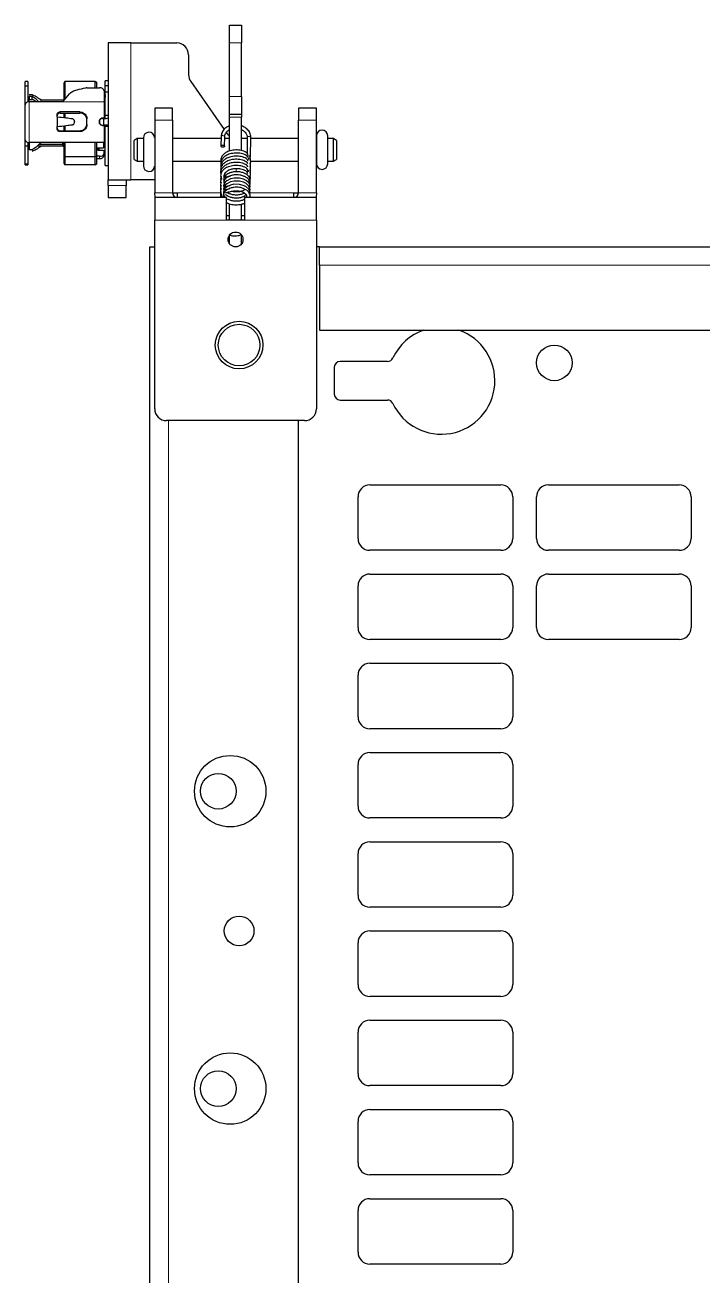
# Model space of a CAD drawing. Header units: millimetres. Extents: x -293 to 528, y -288 to 1990.
# Drawn here: x 256.7 to 370.7, y 1660.2 to 1870.5 of the extents above; entities that cross this region are included whole.
import ezdxf

# ---------------------------------------------------------------- set-up
doc = ezdxf.new("R2010")
doc.units = ezdxf.units.MM

msp = doc.modelspace()

# ---------------------------------------------------------------- linework, layer by layer
at = {"color": 7, "linetype": 'Continuous', "lineweight": 25}
for p, q in [((291.08, 1870.47), (293.08, 1870.47)), ((291.08, 1867.47), (291.08, 1870.47)), ((293.08, 1870.47), (293.08, 1867.47)), ((274.48, 1867.47), (270.68, 1867.47)), ((270.68, 1867.47), (270.68, 1844.47)), ((274.48, 1867.47), (282.18, 1867.47)), ((291.08, 1858.47), (291.08, 1867.47)), ((293.08, 1858.47), (293.08, 1867.47)), ((284.18, 1865.47), (284.18, 1862.1)), ((257.18, 1860.97), (256.68, 1860.97)), ((256.68, 1860.22), (256.68, 1860.97)), ((257.18, 1860.22), (256.68, 1860.22)), ((256.68, 1857.14), (256.68, 1860.22)), ((257.18, 1860.97), (257.18, 1860.22)), ((257.18, 1860.22), (257.18, 1857.55)), ((263.39, 1860.97), (263.28, 1860.77)), ((263.28, 1860.77), (263.39, 1860.97)), ((263.28, 1857.92), (263.28, 1860.77)), ((263.39, 1860.97), (263.39, 1858.06)), ((268.48, 1860.97), (263.39, 1860.97)), ((267.08, 1859.92), (269.23, 1859.92)), ((268.68, 1860.86), (268.48, 1860.97)), ((268.48, 1859.92), (268.48, 1860.97)), ((268.48, 1860.97), (268.68, 1860.86)), ((268.68, 1860.86), (268.68, 1859.92)), ((269.98, 1859.42), (269.98, 1857.58)), ((270.68, 1861.07), (270.18, 1861.07)), ((270.18, 1860.3), (270.18, 1861.07)), ((270.18, 1859.25), (270.18, 1860.3)), ((270.18, 1860.3), (270.68, 1860.3)), ((270.18, 1859.25), (270.68, 1859.25)), ((270.18, 1855.26), (270.18, 1859.25)), ((284.54, 1860.96), (290.18, 1852.9)), ((256.69, 1857.14), (256.68, 1857.14)), ((256.68, 1857.06), (256.68, 1857.14)), ((256.68, 1851.2), (256.68, 1857.06)), ((257.88, 1858.71), (257.38, 1858.71)), ((257.88, 1858.44), (257.38, 1858.44)), ((257.38, 1858.44), (257.38, 1857.98)), ((257.38, 1857.98), (257.88, 1857.98)), ((262.98, 1857.58), (257.38, 1857.58)), ((257.88, 1857.98), (257.88, 1858.44)), ((259.38, 1857.58), (259.38, 1857.83)), ((263.2, 1857.83), (259.38, 1857.83)), ((264.13, 1858.92), (262.98, 1857.58)), ((270.18, 1857.81), (269.98, 1857.77)), ((291.08, 1855.47), (291.08, 1858.47)), ((293.08, 1858.47), (293.08, 1855.47)), ((262.08, 1855.02), (262.08, 1855.4)), ((262.08, 1855.02), (262.08, 1853.42)), ((265.88, 1855.87), (262.58, 1855.87)), ((262.58, 1855.67), (265.88, 1855.67)), ((263.28, 1854.94), (263.28, 1855.67)), ((263.39, 1855.67), (263.39, 1854.93)), ((269.73, 1854.86), (269.98, 1854.86)), ((270.68, 1855.26), (270.18, 1855.26)), ((270.18, 1854.89), (270.18, 1855.26)), ((281.48, 1856.47), (278.48, 1856.47)), ((278.48, 1856.47), (278.48, 1854.47)), ((281.48, 1854.47), (281.48, 1856.47)), ((291.08, 1855.47), (293.08, 1855.47)), ((291.08, 1854.97), (291.08, 1855.47)), ((291.08, 1849.29), (291.08, 1854.97)), ((293.08, 1855.47), (293.08, 1854.97)), ((293.08, 1849.37), (293.08, 1854.97)), ((302.68, 1856.47), (302.68, 1854.47)), ((305.68, 1856.47), (302.68, 1856.47)), ((305.68, 1854.47), (305.68, 1856.47)), ((262.08, 1853.04), (262.08, 1853.42)), ((263.28, 1852.7), (263.28, 1853.53)), ((263.39, 1853.55), (263.39, 1852.7)), ((264.36, 1853.68), (264.42, 1853.69)), ((265.01, 1854.23), (265.01, 1854.19)), ((267.08, 1853.75), (267.08, 1854.7)), ((269.18, 1854.14), (269.18, 1854.31)), ((269.73, 1854.76), (269.98, 1854.76)), ((269.73, 1853.63), (269.98, 1853.63)), ((269.73, 1853.59), (269.98, 1853.59)), ((269.88, 1854.76), (269.88, 1853.63)), ((270.18, 1853.58), (270.18, 1853.41)), ((270.18, 1846.87), (270.18, 1853.41)), ((270.68, 1853.41), (270.18, 1853.41)), ((278.48, 1854.47), (278.48, 1842.27)), ((281.48, 1854.47), (281.48, 1842.27)), ((302.68, 1842.27), (302.68, 1854.47)), ((305.68, 1842.27), (305.68, 1854.47)), ((256.68, 1850.13), (256.68, 1851.2)), ((257.18, 1850.75), (257.18, 1850.13)), ((259.38, 1850.73), (257.38, 1850.73)), ((269.98, 1850.73), (259.38, 1850.73)), ((262.58, 1852.7), (265.88, 1852.7)), ((265.88, 1852.55), (262.58, 1852.55)), ((262.98, 1850.73), (262.98, 1850.37)), ((262.99, 1850.73), (263.28, 1850.39)), ((263.28, 1848.38), (263.28, 1850.73)), ((263.39, 1850.73), (263.39, 1848.3)), ((268.48, 1848.3), (268.48, 1850.73)), ((268.68, 1850.73), (268.68, 1848.35)), ((269.88, 1850.74), (269.88, 1849.82)), ((269.98, 1850.18), (269.98, 1850.73)), ((275.53, 1851.37), (275.03, 1851.08)), ((275.03, 1847.86), (275.03, 1851.08)), ((276.58, 1851.37), (275.53, 1851.37)), ((275.53, 1851.37), (275.53, 1847.57)), ((276.58, 1851.5), (276.58, 1846.8)), ((289.65, 1851.37), (281.48, 1851.37)), ((289.65, 1851.71), (289.63, 1850.1)), ((290.23, 1850.1), (290.25, 1851.7)), ((291.08, 1851.37), (290.25, 1851.37)), ((293.08, 1851.47), (294.05, 1851.47)), ((294.04, 1851.37), (293.08, 1851.37)), ((294.05, 1851.58), (294.01, 1848.93)), ((294.6, 1848.32), (294.65, 1851.57)), ((302.68, 1851.37), (294.64, 1851.37)), ((294.65, 1851.47), (302.68, 1851.47)), ((305.68, 1851.85), (305.68, 1847.15)), ((305.68, 1851.37), (305.68, 1851.37)), ((307.58, 1847.15), (307.58, 1851.85)), ((308.53, 1851.37), (307.58, 1851.37)), ((309.03, 1851.08), (308.53, 1851.37)), ((308.53, 1847.57), (308.53, 1851.37)), ((309.03, 1851.08), (309.03, 1847.86)), ((257.18, 1850.13), (256.68, 1850.13)), ((256.68, 1847.06), (256.68, 1850.13)), ((257.18, 1850.13), (257.18, 1847.06)), ((257.88, 1849.51), (257.38, 1849.51)), ((259.38, 1850.11), (258.7, 1850.11)), ((262.98, 1850.37), (258.98, 1850.37)), ((263.2, 1850.11), (259.38, 1850.11)), ((263.28, 1850.02), (262.98, 1850.37)), ((268.68, 1849.82), (269.88, 1849.82)), ((270.18, 1850.13), (269.88, 1850.2)), ((270.18, 1849.87), (269.88, 1849.97)), ((269.98, 1848.9), (269.98, 1849.34)), ((269.98, 1848.9), (269.98, 1848.53)), ((257.18, 1847.06), (256.68, 1847.06)), ((256.68, 1846.97), (256.68, 1847.06)), ((256.68, 1846.97), (257.18, 1846.97)), ((257.18, 1847.06), (257.18, 1846.97)), ((263.39, 1848.3), (263.28, 1848.38)), ((263.28, 1847.18), (263.28, 1848.38)), ((263.28, 1847.17), (263.28, 1847.18)), ((263.39, 1846.97), (263.28, 1847.18)), ((263.28, 1847.17), (263.39, 1846.97)), ((268.48, 1848.3), (263.39, 1848.3)), ((263.39, 1848.3), (263.39, 1846.97)), ((268.48, 1846.97), (263.39, 1846.97)), ((268.68, 1848.35), (268.48, 1848.3)), ((268.48, 1846.97), (268.48, 1848.3)), ((268.48, 1846.97), (268.68, 1847.09)), ((268.68, 1847.09), (268.48, 1846.97)), ((269.23, 1848.4), (268.68, 1848.4)), ((268.68, 1848.35), (268.68, 1847.09)), ((268.68, 1848.03), (269.23, 1848.03)), ((268.68, 1847.09), (268.68, 1847.09)), ((270.18, 1846.87), (270.68, 1846.87)), ((275.03, 1847.86), (275.53, 1847.57)), ((275.53, 1847.57), (276.58, 1847.57)), ((281.48, 1847.57), (289.63, 1847.57)), ((294.54, 1847.57), (302.68, 1847.57)), ((294.62, 1847.89), (294.56, 1848.3)), ((294.61, 1847.83), (294.62, 1847.89)), ((305.68, 1847.57), (305.68, 1847.57)), ((307.58, 1847.57), (308.53, 1847.57)), ((308.53, 1847.57), (309.03, 1847.86)), ((270.68, 1844.47), (274.48, 1844.47)), ((270.68, 1843.47), (270.68, 1844.47)), ((273.68, 1844.47), (273.68, 1843.47)), ((278.48, 1844.47), (274.48, 1844.47)), ((290.36, 1845.26), (290.25, 1845.39)), ((290.76, 1844.89), (290.64, 1844.97)), ((294.11, 1846.13), (294.35, 1845.89)), ((270.68, 1843.47), (270.68, 1841.47)), ((273.68, 1841.47), (273.68, 1843.47)), ((281.48, 1842.27), (282.28, 1842.27)), ((282.28, 1842.27), (282.28, 1841.47)), ((301.88, 1841.47), (301.88, 1842.27)), ((301.88, 1842.27), (302.68, 1842.27)), ((270.68, 1841.47), (273.68, 1841.47)), ((278.48, 1841.47), (278.48, 1837.67)), ((290.58, 1841.47), (278.48, 1841.47)), ((289.53, 1841.52), (289.52, 1841.47)), ((289.63, 1841.97), (289.53, 1841.58)), ((289.53, 1841.58), (289.53, 1841.52)), ((290.13, 1841.54), (290.18, 1841.73)), ((290.13, 1841.48), (290.13, 1841.54)), ((290.58, 1837.67), (290.58, 1841.47)), ((291.08, 1837.67), (291.08, 1840.43)), ((293.08, 1837.67), (293.08, 1840.37)), ((305.68, 1841.47), (293.58, 1841.47)), ((293.58, 1841.47), (293.58, 1837.67)), ((305.68, 1837.67), (305.68, 1841.47)), ((290.58, 1838.47), (291.08, 1838.47)), ((293.08, 1838.47), (293.58, 1838.47)), ((278.48, 1805.97), (278.48, 1837.67)), ((293.58, 1837.67), (290.58, 1837.67)), ((305.68, 1837.67), (305.68, 1805.97)), ((291.08, 1833.67), (291.08, 1835.17)), ((293.08, 1833.67), (293.08, 1835.17)), ((277.68, 1833.17), (278.48, 1833.17)), ((277.68, -49.83), (277.68, 1833.17)), ((306.18, 1833.17), (305.68, 1833.17)), ((306.18, 1833.18), (435.18, 1833.18)), ((306.18, 1830.08), (306.18, 1833.18)), ((306.18, 1830.08), (306.18, 1819.18)), ((306.18, 1819.18), (435.18, 1819.18)), ((308.68, 1812.93), (308.68, 1808.43)), ((317.63, 1813.93), (309.68, 1813.93)), ((309.68, 1807.43), (317.63, 1807.43)), ((303.68, 1803.97), (280.48, 1803.97)), ((302.68, -49.83), (302.68, 1803.97)), ((314.68, 1793.17), (336.68, 1793.17)), ((344.68, 1793.17), (366.68, 1793.17)), ((312.68, 1784.17), (312.68, 1791.17)), ((338.68, 1791.17), (338.68, 1784.17)), ((342.68, 1784.17), (342.68, 1791.17)), ((368.68, 1791.17), (368.68, 1784.17)), ((336.68, 1782.17), (314.68, 1782.17)), ((366.68, 1782.17), (344.68, 1782.17)), ((314.68, 1778.17), (336.68, 1778.17)), ((344.68, 1778.17), (366.68, 1778.17)), ((312.68, 1769.17), (312.68, 1776.17)), ((338.68, 1776.17), (338.68, 1769.17)), ((342.68, 1769.17), (342.68, 1776.17)), ((368.68, 1776.17), (368.68, 1769.17)), ((336.68, 1767.17), (314.68, 1767.17)), ((366.68, 1767.17), (344.68, 1767.17)), ((314.68, 1763.17), (336.68, 1763.17)), ((312.68, 1754.17), (312.68, 1761.17)), ((338.68, 1761.17), (338.68, 1754.17)), ((336.68, 1752.17), (314.68, 1752.17)), ((314.68, 1748.17), (336.68, 1748.17)), ((312.68, 1739.17), (312.68, 1746.17)), ((338.68, 1746.17), (338.68, 1739.17)), ((336.68, 1737.17), (314.68, 1737.17)), ((314.68, 1733.17), (336.68, 1733.17)), ((312.68, 1724.17), (312.68, 1731.17)), ((338.68, 1731.17), (338.68, 1724.17)), ((336.68, 1722.17), (314.68, 1722.17)), ((314.68, 1718.17), (336.68, 1718.17)), ((312.68, 1709.17), (312.68, 1716.17)), ((338.68, 1716.17), (338.68, 1709.17)), ((336.68, 1707.17), (314.68, 1707.17)), ((314.68, 1703.17), (336.68, 1703.17)), ((312.68, 1694.17), (312.68, 1701.17)), ((338.68, 1701.17), (338.68, 1694.17)), ((336.68, 1692.17), (314.68, 1692.17)), ((314.68, 1688.17), (336.68, 1688.17)), ((312.68, 1679.17), (312.68, 1686.17)), ((338.68, 1686.17), (338.68, 1679.17)), ((336.68, 1677.17), (314.68, 1677.17)), ((314.68, 1673.17), (336.68, 1673.17)), ((312.68, 1664.17), (312.68, 1671.17)), ((338.68, 1671.17), (338.68, 1664.17)), ((336.68, 1662.17), (314.68, 1662.17))]:
    msp.add_line(p, q, dxfattribs=at)
at = {"color": 8, "linetype": 'Continuous', "lineweight": 18}
for p, q in [((274.48, 1867.47), (274.48, 1844.47)), ((293.08, 1867.47), (291.08, 1867.47)), ((257.38, 1857.58), (257.38, 1850.73)), ((269.98, 1857.58), (262.98, 1857.58)), ((269.98, 1854.86), (269.98, 1857.58)), ((291.08, 1858.47), (293.08, 1858.47)), ((262.58, 1855.87), (262.58, 1855.67)), ((265.88, 1855.67), (265.88, 1855.87)), ((269.73, 1854.86), (269.73, 1854.76)), ((293.08, 1854.97), (291.08, 1854.97)), ((269.73, 1853.63), (269.73, 1853.59)), ((269.98, 1850.73), (269.98, 1853.59)), ((278.48, 1854.47), (281.48, 1854.47)), ((302.68, 1854.47), (305.68, 1854.47)), ((262.58, 1852.7), (262.58, 1852.55)), ((265.88, 1852.55), (265.88, 1852.7)), ((257.38, 1850.37), (257.38, 1850.11)), ((269.23, 1848.03), (269.23, 1848.4)), ((294.14, 1847.66), (294.19, 1847.63)), ((273.68, 1843.47), (270.68, 1843.47)), ((281.48, 1842.27), (278.48, 1842.27)), ((282.28, 1842.27), (289.58, 1842.27)), ((294.54, 1842.27), (301.88, 1842.27)), ((302.68, 1842.27), (305.68, 1842.27)), ((290.11, 1841.47), (290.13, 1841.53)), ((278.48, 1837.67), (290.58, 1837.67)), ((293.58, 1837.67), (305.68, 1837.67)), ((306.18, 1830.08), (435.18, 1830.08)), ((280.78, -49.83), (280.78, 1803.97))]:
    msp.add_line(p, q, dxfattribs=at)
at = {"color": 7, "linetype": 'Continuous', "lineweight": 25, "flags": 128}
for points in [[(257.38, 1857.83), (257.24, 1857.82), (257.18, 1857.81)], [(257.38, 1850.37), (257.24, 1850.38), (257.18, 1850.39)], [(257.38, 1850.11), (257.24, 1850.13), (257.18, 1850.14)], [(289.94, 1850.28), (290.05, 1850.26), (290.15, 1850.22), (290.21, 1850.16), (290.23, 1850.09), (290.2, 1850.02), (290.13, 1849.97), (290.03, 1849.93), (289.92, 1849.92), (289.8, 1849.94), (289.71, 1849.98), (289.65, 1850.04), (289.63, 1850.11), (289.66, 1850.18), (289.72, 1850.23), (289.82, 1850.27), (289.94, 1850.28)], [(294.19, 1847.97), (294.28, 1847.97), (294.39, 1848), (294.48, 1848.06), (294.55, 1848.14), (294.57, 1848.24), (294.55, 1848.33), (294.49, 1848.4), (294.39, 1848.44), (294.28, 1848.45), (294.28, 1848.45)], [(294.49, 1843.08), (294.55, 1843.31), (294.49, 1843.62), (294.33, 1843.92), (293.86, 1844.34), (293.4, 1844.56), (292.76, 1844.73), (291.83, 1844.75), (291.24, 1844.61), (290.61, 1844.3), (290.32, 1844.06), (290.12, 1843.74), (290.05, 1843.42), (290.1, 1843.19), (290.1, 1843.19)], [(292.15, 1845.76), (292.15, 1845.81), (292.15, 1845.87)], [(278.56, 1841.47), (278.55, 1841.53), (278.48, 1842.27)], [(294.47, 1842.03), (294.54, 1842.27), (294.47, 1842.58), (294.31, 1842.88), (293.83, 1843.3), (293.38, 1843.52), (292.74, 1843.68), (291.81, 1843.7), (291.22, 1843.56), (290.59, 1843.25), (290.3, 1843.01), (290.1, 1842.69), (290.04, 1842.37), (290.08, 1842.14), (290.08, 1842.14)], [(294.48, 1842.55), (294.55, 1842.79), (294.48, 1843.1), (294.32, 1843.4), (293.85, 1843.82), (293.39, 1844.04), (292.75, 1844.2), (291.82, 1844.22), (291.23, 1844.09), (290.6, 1843.78), (290.31, 1843.53), (290.11, 1843.21), (290.05, 1842.89), (290.09, 1842.67), (290.09, 1842.67)], [(305.68, 1842.27), (305.61, 1841.53), (305.59, 1841.47)]]:
    msp.add_lwpolyline(points, dxfattribs=at)
at = {"color": 8, "linetype": 'Continuous', "lineweight": 18, "flags": 128}
for points in [[(289.65, 1851.71), (289.65, 1851.72), (289.68, 1851.78), (289.75, 1851.84), (289.85, 1851.88), (289.96, 1851.89)], [(289.96, 1851.89), (290.08, 1851.87), (290.17, 1851.83), (290.23, 1851.77), (290.25, 1851.7)], [(294.36, 1851.75), (294.24, 1851.74), (294.14, 1851.71), (294.07, 1851.65), (294.05, 1851.58), (294.05, 1851.58)], [(294.65, 1851.57), (294.63, 1851.63), (294.57, 1851.69), (294.47, 1851.73), (294.36, 1851.75)], [(269.16, 1849.82), (269.16, 1849.77), (269.15, 1849.63), (269.14, 1849.48), (269.14, 1849.39), (269.14, 1849.39), (269.14, 1849.39)], [(294.02, 1847.92), (294.02, 1847.92), (294.02, 1847.86)], [(294.31, 1848.13), (294.19, 1848.12), (294.14, 1848.11)], [(289.53, 1841.58), (289.53, 1841.57), (289.55, 1841.47)], [(289.53, 1841.52), (289.53, 1841.51), (289.53, 1841.47)]]:
    msp.add_lwpolyline(points, dxfattribs=at)
at = {"color": 7, "linetype": 'Continuous', "lineweight": 25}
for centre, radius in [((292.08, 1834.42), 1.25), ((292.68, 1816.67), 4), ((292.68, 1816.67), 3.5), ((345.68, 1813.68), 3), ((291.18, 1741.67), 6), ((289.18, 1741.67), 3), ((292.68, 1718.17), 2.5), ((291.18, 1691.67), 6), ((289.18, 1691.67), 3)]:
    msp.add_circle(centre, radius, dxfattribs=at)
for centre, radius, start, end in [((282.18, 1865.47), 2, 0, 90), ((286.18, 1862.1), 2, 180, 214.992), ((267.08, 1858.82), 1.1, 89.9618, 100.1433), ((269.33, 1859.26), 0.665, 13.4486, 98.9562), ((257.3, 1856.95), 0.63, 82.8557, 170.3631), ((270, 1857.76), 0.18, 262.8557, 350.3631), ((270.03, 1855.16), 0.306, 260.9096, 299.7098), ((270.15, 1855.82), 1.07, 260.9096, 299.7098), ((270.15, 1851.37), 2.27, 76.5937, 94.3958), ((270.03, 1852.94), 0.648, 76.5937, 94.3958), ((306.63, 1851.85), 0.95, 0, 180), ((257.28, 1851.34), 0.62, 193.4486, 278.9562), ((270.01, 1850.55), 0.177, 13.4486, 98.9562), ((277.53, 1851.5), 0.95, 3.5614, 180), ((292.22, 1853.47), 2, 214.992, 235.204), ((269.33, 1849.06), 0.665, 261.0438, 346.5514), ((270, 1850.19), 0.18, 9.6369, 97.1443), ((269.33, 1848.68), 0.665, 261.0438, 346.5514), ((277.53, 1846.8), 0.95, 180, 356.4386), ((306.63, 1847.15), 0.95, 180, 0), ((282.28, 1842.27), 0.8, 180, 270), ((301.88, 1842.27), 0.8, 270, 0), ((326.68, 1810.68), 9, 205.1507, 70.8119), ((326.68, 1810.68), 9, 109.1881, 154.8493), ((309.68, 1812.93), 1, 90, 180), ((317.63, 1814.93), 1, 270, 334.8493), ((309.68, 1808.43), 1, 180, 270), ((317.63, 1806.43), 1, 25.1507, 90), ((280.48, 1805.97), 2, 180, 270), ((303.68, 1805.97), 2, 270, 0), ((314.68, 1791.17), 2, 90, 180), ((336.68, 1791.17), 2, 0, 90), ((344.68, 1791.17), 2, 90, 180), ((366.68, 1791.17), 2, 0, 90), ((314.68, 1784.17), 2, 180, 270), ((336.68, 1784.17), 2, 270, 0), ((344.68, 1784.17), 2, 180, 270), ((366.68, 1784.17), 2, 270, 0), ((314.68, 1776.17), 2, 90, 180), ((336.68, 1776.17), 2, 0, 90), ((344.68, 1776.17), 2, 90, 180), ((366.68, 1776.17), 2, 0, 90), ((314.68, 1769.17), 2, 180, 270), ((336.68, 1769.17), 2, 270, 0), ((344.68, 1769.17), 2, 180, 270), ((366.68, 1769.17), 2, 270, 0), ((314.68, 1761.17), 2, 90, 180), ((336.68, 1761.17), 2, 0, 90), ((314.68, 1754.17), 2, 180, 270), ((336.68, 1754.17), 2, 270, 0), ((314.68, 1746.17), 2, 90, 180), ((336.68, 1746.17), 2, 0, 90), ((314.68, 1739.17), 2, 180, 270), ((336.68, 1739.17), 2, 270, 0), ((314.68, 1731.17), 2, 90, 180), ((336.68, 1731.17), 2, 0, 90), ((314.68, 1724.17), 2, 180, 270), ((336.68, 1724.17), 2, 270, 0), ((314.68, 1716.17), 2, 90, 180), ((336.68, 1716.17), 2, 0, 90), ((314.68, 1709.17), 2, 180, 270), ((336.68, 1709.17), 2, 270, 0), ((314.68, 1701.17), 2, 90, 180), ((336.68, 1701.17), 2, 0, 90), ((314.68, 1694.17), 2, 180, 270), ((336.68, 1694.17), 2, 270, 0), ((314.68, 1686.17), 2, 90, 180), ((336.68, 1686.17), 2, 0, 90), ((314.68, 1679.17), 2, 180, 270), ((336.68, 1679.17), 2, 270, 0), ((314.68, 1671.17), 2, 90, 180), ((336.68, 1671.17), 2, 0, 90), ((314.68, 1664.17), 2, 180, 270), ((336.68, 1664.17), 2, 270, 0)]:
    msp.add_arc(centre, radius, start, end, dxfattribs=at)
at = {"color": 8, "linetype": 'Continuous', "lineweight": 18}
for centre, radius, start, end in [((294.38, 1847.92), 0.235, 292.4775, 353.5864), ((294.38, 1847.86), 0.233, 295.0586, 353.6892), ((285.47, 1846.25), 6.7, 355.8494, 0.6968)]:
    msp.add_arc(centre, radius, start, end, dxfattribs=at)
at = {"color": 7, "linetype": 'Continuous', "lineweight": 25}
for points, knots in [([(264.13, 1858.92), (264.3, 1859.06), (264.65, 1859.36), (265.63, 1859.67), (266.4, 1859.81), (266.88, 1859.9)], [0, 0, 0, 0, 0.254027, 0.526591, 1, 1, 1, 1]), ([(257.38, 1857.58), (257.38, 1857.58), (257.38, 1857.76), (257.38, 1857.87), (257.38, 1857.98)], [0, 0, 0, 0, 0.000208, 1, 1, 1, 1]), ([(259.38, 1857.83), (259.1, 1858.04), (258.6, 1858.42), (258.1, 1858.62), (257.88, 1858.71)], [0, 0, 0, 0, 0.559911, 1, 1, 1, 1]), ([(258.98, 1857.58), (258.84, 1857.72), (258.47, 1858.07), (258.1, 1858.3), (257.88, 1858.44)], [0, 0, 0, 0, 0.403562, 1, 1, 1, 1]), ([(258.54, 1857.58), (258.54, 1857.58), (258.32, 1857.76), (258.1, 1857.87), (257.88, 1857.98)], [0, 0, 0, 0, 0.000208, 1, 1, 1, 1]), ([(270.18, 1858.79), (270.18, 1858.77), (270.18, 1858.73), (270.16, 1858.67), (270.12, 1858.62), (270.05, 1858.61), (270, 1858.6), (269.98, 1858.6)], [0, 0, 0, 0, 0.195353, 0.37764, 0.539051, 0.782239, 1, 1, 1, 1]), ([(270.18, 1858.49), (270.18, 1858.47), (270.18, 1858.43), (270.16, 1858.38), (270.12, 1858.33), (270.05, 1858.32), (270, 1858.32), (269.98, 1858.32)], [0, 0, 0, 0, 0.195302, 0.377541, 0.538909, 0.761383, 1, 1, 1, 1]), ([(262.08, 1855.4), (262.08, 1855.45), (262.09, 1855.56), (262.18, 1855.7), (262.31, 1855.8), (262.45, 1855.86), (262.54, 1855.86), (262.58, 1855.87)], [0, 0, 0, 0, 0.214373, 0.428779, 0.642592, 0.856666, 1, 1, 1, 1]), ([(262.58, 1855.67), (262.52, 1855.67), (262.41, 1855.66), (262.26, 1855.58), (262.15, 1855.46), (262.09, 1855.33), (262.08, 1855.24), (262.08, 1855.2)], [0, 0, 0, 0, 0.214385, 0.428772, 0.643033, 0.856802, 1, 1, 1, 1]), ([(262.08, 1855.02), (262.58, 1855), (263.25, 1854.96), (264.14, 1854.81), (264.45, 1854.76), (264.6, 1854.74)], [0, 0, 0, 0, 0.587693, 0.790818, 1, 1, 1, 1]), ([(265.88, 1855.87), (266.01, 1855.85), (266.28, 1855.83), (266.64, 1855.64), (266.91, 1855.35), (267.06, 1855.02), (267.07, 1854.8), (267.08, 1854.7)], [0, 0, 0, 0, 0.213238, 0.42649, 0.63916, 0.849598, 1, 1, 1, 1]), ([(267.08, 1854.5), (267.07, 1854.63), (267.04, 1854.9), (266.84, 1855.25), (266.55, 1855.51), (266.21, 1855.65), (265.98, 1855.66), (265.88, 1855.67)], [0, 0, 0, 0, 0.212376, 0.424979, 0.633479, 0.843609, 1, 1, 1, 1]), ([(269.18, 1854.31), (269.18, 1854.37), (269.2, 1854.49), (269.29, 1854.66), (269.43, 1854.78), (269.58, 1854.85), (269.69, 1854.85), (269.73, 1854.86)], [0, 0, 0, 0, 0.214305, 0.42865, 0.642279, 0.856223, 1, 1, 1, 1]), ([(262.08, 1853.42), (262.58, 1853.46), (263.25, 1853.51), (264.14, 1853.67), (264.45, 1853.69), (264.6, 1853.7)], [0, 0, 0, 0, 0.587693, 0.790818, 1, 1, 1, 1]), ([(262.08, 1853.19), (262.08, 1853.13), (262.09, 1853.02), (262.18, 1852.88), (262.31, 1852.77), (262.45, 1852.71), (262.54, 1852.7), (262.58, 1852.7)], [0, 0, 0, 0, 0.2142948, 0.4286301, 0.6422302, 0.856153, 1, 1, 1, 1]), ([(262.58, 1852.55), (262.52, 1852.56), (262.41, 1852.57), (262.26, 1852.65), (262.15, 1852.77), (262.09, 1852.91), (262.08, 1853), (262.08, 1853.04)], [0, 0, 0, 0, 0.2144453, 0.4288931, 0.6432387, 0.8571881, 1, 1, 1, 1]), ([(265.01, 1854.23), (265, 1854.29), (264.99, 1854.4), (264.92, 1854.55), (264.8, 1854.67), (264.69, 1854.72), (264.62, 1854.74), (264.6, 1854.74)], [0, 0, 0, 0, 0.225883, 0.451767, 0.67765, 0.903524, 1, 1, 1, 1]), ([(264.6, 1853.7), (264.65, 1853.71), (264.75, 1853.73), (264.87, 1853.82), (264.96, 1853.95), (265, 1854.09), (265, 1854.17), (265.01, 1854.19)], [0, 0, 0, 0, 0.225867, 0.451734, 0.677598, 0.903479, 1, 1, 1, 1]), ([(265.88, 1852.7), (266.01, 1852.71), (266.28, 1852.74), (266.64, 1852.94), (266.91, 1853.23), (267.06, 1853.57), (267.07, 1853.8), (267.08, 1853.9)], [0, 0, 0, 0, 0.212875, 0.425767, 0.637937, 0.847353, 1, 1, 1, 1]), ([(267.08, 1853.75), (267.07, 1853.61), (267.04, 1853.34), (266.84, 1852.99), (266.54, 1852.72), (266.2, 1852.58), (265.97, 1852.56), (265.88, 1852.55)], [0, 0, 0, 0, 0.212833, 0.42585, 0.635542, 0.846587, 1, 1, 1, 1]), ([(269.73, 1854.76), (269.67, 1854.76), (269.54, 1854.75), (269.38, 1854.65), (269.25, 1854.52), (269.19, 1854.36), (269.18, 1854.26), (269.18, 1854.22)], [0, 0, 0, 0, 0.2143193, 0.4286424, 0.642812, 0.856387, 1, 1, 1, 1]), ([(269.18, 1854.18), (269.18, 1854.12), (269.2, 1854), (269.29, 1853.83), (269.43, 1853.71), (269.58, 1853.64), (269.69, 1853.63), (269.73, 1853.63)], [0, 0, 0, 0, 0.214211, 0.428471, 0.641842, 0.855602, 1, 1, 1, 1]), ([(269.73, 1853.59), (269.67, 1853.6), (269.54, 1853.61), (269.38, 1853.7), (269.25, 1853.84), (269.19, 1854), (269.18, 1854.1), (269.18, 1854.14)], [0, 0, 0, 0, 0.214393, 0.428789, 0.643061, 0.856854, 1, 1, 1, 1]), ([(291.08, 1853.51), (290.85, 1853.41), (290.36, 1853.2), (289.86, 1852.62), (289.67, 1852.08), (289.65, 1851.78), (289.65, 1851.71)], [0, 0, 0, 0, 0.28163, 0.611733, 0.91388, 1, 1, 1, 1]), ([(290.25, 1851.7), (290.26, 1851.79), (290.28, 1852.08), (290.53, 1852.48), (290.85, 1852.8), (291.07, 1852.87), (291.08, 1852.87)], [0, 0, 0, 0, 0.1994947, 0.6159936, 0.9798802, 1, 1, 1, 1]), ([(294.65, 1851.57), (294.64, 1851.71), (294.62, 1852.09), (294.33, 1852.69), (293.79, 1853.24), (293.3, 1853.43), (293.08, 1853.52)], [0, 0, 0, 0, 0.166571, 0.458626, 0.753148, 1, 1, 1, 1]), ([(293.08, 1852.9), (293.27, 1852.79), (293.65, 1852.57), (293.99, 1852.08), (294.03, 1851.74), (294.05, 1851.58)], [0, 0, 0, 0, 0.334702, 0.673778, 1, 1, 1, 1]), ([(257.38, 1850.73), (257.38, 1850.46), (257.38, 1849.97), (257.38, 1849.65), (257.38, 1849.51)], [0, 0, 0, 0, 0.559866, 1, 1, 1, 1]), ([(259.38, 1850.73), (259.1, 1850.46), (258.6, 1849.97), (258.1, 1849.65), (257.88, 1849.51)], [0, 0, 0, 0, 0.559911, 1, 1, 1, 1]), ([(259.38, 1850.11), (259.1, 1849.9), (258.6, 1849.52), (258.1, 1849.32), (257.88, 1849.23)], [0, 0, 0, 0, 0.559911, 1, 1, 1, 1]), ([(268.98, 1849.43), (268.98, 1849.46), (268.98, 1849.55), (268.98, 1849.68), (268.98, 1849.77), (268.98, 1849.82), (268.98, 1849.82)], [0, 0, 0, 0, 0.239432, 0.627389, 0.999313, 1, 1, 1, 1]), ([(269.14, 1849.39), (269.11, 1849.39), (269.06, 1849.39), (269.01, 1849.4), (268.98, 1849.42), (268.98, 1849.43), (268.98, 1849.43)], [0, 0, 0, 0, 0.266331, 0.548449, 0.829136, 1, 1, 1, 1]), ([(270.18, 1849.16), (270.18, 1849.18), (270.18, 1849.22), (270.16, 1849.27), (270.12, 1849.33), (270.04, 1849.34), (269.88, 1849.35), (269.57, 1849.38), (269.3, 1849.38), (269.14, 1849.39)], [0, 0, 0, 0, 0.052051, 0.100621, 0.143629, 0.208426, 0.277664, 0.558659, 1, 1, 1, 1]), ([(294.17, 1848.59), (294.17, 1848.65), (294.17, 1848.84), (293.92, 1849.06), (293.52, 1849.26), (292.92, 1849.43), (292.09, 1849.51), (291.18, 1849.37), (290.48, 1849.07), (289.98, 1848.69), (289.66, 1848.2), (289.55, 1847.76), (289.65, 1847.52), (289.67, 1847.48)], [0, 0, 0, 0, 0.045466, 0.131796, 0.212251, 0.283421, 0.414791, 0.548597, 0.659672, 0.749107, 0.853728, 0.97526, 1, 1, 1, 1]), ([(294.14, 1848.26), (294.07, 1848.36), (293.93, 1848.55), (293.51, 1848.74), (292.91, 1848.91), (292.08, 1848.99), (291.17, 1848.84), (290.47, 1848.55), (289.97, 1848.16), (289.65, 1847.67), (289.54, 1847.24), (289.65, 1847), (289.66, 1846.96)], [0, 0, 0, 0, 0.09051, 0.17484, 0.249419, 0.387171, 0.527437, 0.643845, 0.737635, 0.847318, 0.974687, 1, 1, 1, 1]), ([(294.12, 1846.65), (294.12, 1846.66), (294.11, 1846.8), (293.87, 1846.98), (293.48, 1847.18), (292.87, 1847.34), (292.05, 1847.42), (291.13, 1847.27), (290.44, 1846.97), (289.94, 1846.59), (289.63, 1846.1), (289.52, 1845.66), (289.63, 1845.43), (289.64, 1845.39)], [0, 0, 0, 0, 0.012323, 0.101921, 0.185336, 0.259055, 0.395479, 0.534273, 0.649375, 0.742289, 0.850854, 0.976799, 1, 1, 1, 1]), ([(294.13, 1847.17), (294.13, 1847.18), (294.12, 1847.32), (293.88, 1847.5), (293.49, 1847.7), (292.88, 1847.87), (292.06, 1847.95), (291.15, 1847.8), (290.45, 1847.5), (289.95, 1847.11), (289.64, 1846.62), (289.53, 1846.19), (289.63, 1845.95), (289.65, 1845.91)], [0, 0, 0, 0, 0.01216, 0.101705, 0.185092, 0.258803, 0.395126, 0.533858, 0.648935, 0.741771, 0.850277, 0.976194, 1, 1, 1, 1]), ([(294.14, 1847.66), (294.14, 1847.69), (294.13, 1847.83), (293.9, 1848.02), (293.5, 1848.22), (292.89, 1848.39), (292.07, 1848.47), (291.16, 1848.32), (290.46, 1848.02), (289.96, 1847.64), (289.65, 1847.15), (289.54, 1846.71), (289.64, 1846.47), (289.66, 1846.43)], [0, 0, 0, 0, 0.018557, 0.107455, 0.190261, 0.263476, 0.398793, 0.536541, 0.650831, 0.742973, 0.850698, 0.975752, 1, 1, 1, 1]), ([(294.15, 1845.81), (294.15, 1845.94), (294.15, 1846.19), (293.87, 1846.46), (293.47, 1846.65), (292.86, 1846.82), (292.03, 1846.9), (291.12, 1846.75), (290.43, 1846.45), (289.93, 1846.06), (289.61, 1845.57), (289.52, 1845.03), (289.69, 1844.7), (289.75, 1844.56)], [0, 0, 0, 0, 0.081182, 0.159516, 0.232425, 0.296844, 0.416137, 0.537465, 0.638059, 0.719312, 0.814225, 0.924295, 1, 1, 1, 1]), ([(294.54, 1846.13), (294.55, 1846.14), (294.66, 1846.32), (294.6, 1846.52), (294.55, 1846.71)], [0, 0, 0, 0, 0.053483, 1, 1, 1, 1]), ([(294.55, 1846.65), (294.56, 1846.66), (294.66, 1846.84), (294.61, 1847.04), (294.56, 1847.24)], [0, 0, 0, 0, 0.05051, 1, 1, 1, 1]), ([(294.56, 1847.17), (294.56, 1847.18), (294.67, 1847.36), (294.62, 1847.57), (294.56, 1847.76)], [0, 0, 0, 0, 0.047565, 1, 1, 1, 1]), ([(294.59, 1847.68), (294.6, 1847.69), (294.6, 1847.7), (294.6, 1847.72), (294.61, 1847.76), (294.61, 1847.8), (294.61, 1847.83)], [0, 0, 0, 0, 0.069657, 0.179065, 0.357219, 1, 1, 1, 1]), ([(289.66, 1844.56), (289.62, 1844.45), (289.56, 1844.22), (289.54, 1843.97), (289.6, 1843.85), (289.6, 1843.84)], [0, 0, 0, 0, 0.484821, 0.957201, 1, 1, 1, 1]), ([(289.67, 1845.09), (289.63, 1844.97), (289.57, 1844.74), (289.55, 1844.5), (289.6, 1844.38), (289.61, 1844.37)], [0, 0, 0, 0, 0.48109, 0.954437, 1, 1, 1, 1]), ([(294.49, 1843.6), (294.52, 1843.68), (294.59, 1843.86), (294.51, 1844.14), (294.32, 1844.51), (293.94, 1844.85), (293.39, 1845.11), (292.71, 1845.28), (291.95, 1845.32), (291.21, 1845.14), (290.69, 1844.9), (290.31, 1844.59), (290.1, 1844.26), (290.07, 1844.05), (290.06, 1843.94)], [0, 0, 0, 0, 0.053737, 0.123713, 0.193916, 0.308817, 0.391499, 0.491371, 0.625802, 0.711613, 0.814624, 0.873504, 0.936106, 1, 1, 1, 1]), ([(292.18, 1845.78), (292.07, 1845.79), (291.77, 1845.81), (291.22, 1845.66), (290.7, 1845.43), (290.32, 1845.11), (290.11, 1844.79), (290.05, 1844.44), (290.09, 1844.3), (290.11, 1844.23)], [0, 0, 0, 0, 0.09772, 0.274416, 0.486418, 0.607625, 0.736513, 0.868082, 1, 1, 1, 1]), ([(292.17, 1846.32), (292.07, 1846.32), (291.77, 1846.32), (291.23, 1846.18), (290.71, 1845.95), (290.33, 1845.63), (290.12, 1845.31), (290.06, 1844.97), (290.1, 1844.83), (290.12, 1844.76)], [0, 0, 0, 0, 0.089768, 0.267835, 0.481373, 0.603484, 0.733355, 0.865947, 1, 1, 1, 1]), ([(290.37, 1844.7), (290.32, 1844.76), (290.16, 1844.95), (290.14, 1845.26), (290.28, 1845.45), (290.34, 1845.52)], [0, 0, 0, 0, 0.243385, 0.737072, 1, 1, 1, 1]), ([(290.23, 1844.91), (290.42, 1844.93), (290.73, 1844.97), (291, 1845.05), (291.14, 1845.08), (291.15, 1845.08)], [0, 0, 0, 0, 0.60841, 0.994755, 1, 1, 1, 1]), ([(294.12, 1845.45), (294.12, 1845.52), (294.11, 1845.72), (293.86, 1845.94), (293.46, 1846.13), (292.89, 1846.3), (292.44, 1846.3), (292.17, 1846.3)], [0, 0, 0, 0, 0.122583, 0.339442, 0.54123, 0.719481, 1, 1, 1, 1]), ([(294.5, 1844.12), (294.53, 1844.2), (294.6, 1844.38), (294.52, 1844.66), (294.33, 1845.03), (293.95, 1845.37), (293.4, 1845.63), (292.83, 1845.8), (292.39, 1845.79), (292.18, 1845.78)], [0, 0, 0, 0, 0.091652, 0.212796, 0.334357, 0.533368, 0.676495, 0.849386, 1, 1, 1, 1]), ([(294.51, 1845.06), (294.52, 1845.08), (294.64, 1845.27), (294.58, 1845.48), (294.53, 1845.67)], [0, 0, 0, 0, 0.1111121, 1, 1, 1, 1]), ([(294.52, 1844.57), (294.53, 1844.58), (294.63, 1844.76), (294.58, 1844.96), (294.53, 1845.15)], [0, 0, 0, 0, 0.056112, 1, 1, 1, 1]), ([(294.54, 1845.61), (294.54, 1845.62), (294.65, 1845.8), (294.59, 1846), (294.54, 1846.19)], [0, 0, 0, 0, 0.056483, 1, 1, 1, 1]), ([(289.63, 1842.47), (289.6, 1842.35), (289.53, 1842.12), (289.51, 1841.87), (289.57, 1841.76), (289.57, 1841.75)], [0, 0, 0, 0, 0.49851, 0.966043, 1, 1, 1, 1]), ([(289.65, 1844.04), (289.62, 1843.92), (289.55, 1843.69), (289.53, 1843.45), (289.59, 1843.33), (289.6, 1843.32)], [0, 0, 0, 0, 0.488531, 0.959944, 1, 1, 1, 1]), ([(289.64, 1843.52), (289.61, 1843.4), (289.54, 1843.17), (289.53, 1842.92), (289.58, 1842.81), (289.59, 1842.8)], [0, 0, 0, 0, 0.492222, 0.962666, 1, 1, 1, 1]), ([(289.64, 1843), (289.6, 1842.88), (289.53, 1842.64), (289.55, 1842.26), (289.69, 1842.01), (289.78, 1841.86)], [0, 0, 0, 0, 0.312942, 0.609211, 1, 1, 1, 1]), ([(294.46, 1841.47), (294.49, 1841.57), (294.57, 1841.76), (294.48, 1842.06), (294.28, 1842.43), (293.9, 1842.76), (293.35, 1843.03), (292.66, 1843.2), (291.9, 1843.23), (291.16, 1843.05), (290.64, 1842.8), (290.27, 1842.48), (290.07, 1842.17), (290.01, 1841.9), (290.03, 1841.81), (290.04, 1841.8)], [0, 0, 0, 0, 0.06326, 0.131732, 0.200371, 0.312593, 0.393538, 0.49128, 0.62266, 0.70652, 0.807385, 0.864987, 0.92619, 0.988621, 1, 1, 1, 1]), ([(290.17, 1842.8), (290.36, 1842.83), (290.67, 1842.87), (290.98, 1842.95), (291.1, 1842.98)], [0, 0, 0, 0, 0.622778, 1, 1, 1, 1]), ([(290.22, 1843.33), (290.4, 1843.36), (290.7, 1843.39), (290.99, 1843.48), (291.11, 1843.51)], [0, 0, 0, 0, 0.603614, 1, 1, 1, 1]), ([(290.38, 1842.31), (290.5, 1842.33), (290.74, 1842.36), (291.06, 1842.45), (291.42, 1842.54), (291.8, 1842.6), (292.18, 1842.62), (292.57, 1842.6), (293.02, 1842.51), (293.44, 1842.34), (293.77, 1842.1), (293.94, 1841.83), (293.97, 1841.6), (293.86, 1841.49), (293.85, 1841.47)], [0, 0, 0, 0, 0.085549, 0.170167, 0.242071, 0.307318, 0.375707, 0.446194, 0.517122, 0.636296, 0.729377, 0.842931, 0.980728, 1, 1, 1, 1]), ([(293.57, 1842.23), (293.52, 1842.2), (293.35, 1842.09), (292.9, 1841.94), (292.26, 1841.86), (291.59, 1841.93), (291.06, 1842.09), (290.74, 1842.23), (290.63, 1842.32), (290.6, 1842.35)], [0, 0, 0, 0, 0.076445, 0.257964, 0.462363, 0.646872, 0.826607, 0.954347, 1, 1, 1, 1]), ([(293.57, 1842.75), (293.52, 1842.72), (293.36, 1842.61), (292.9, 1842.46), (292.26, 1842.39), (291.72, 1842.43), (291.46, 1842.51), (291.39, 1842.53)], [0, 0, 0, 0, 0.108984, 0.363527, 0.650205, 0.909037, 1, 1, 1, 1]), ([(289.64, 1841.97), (289.63, 1841.95), (289.61, 1841.9), (289.63, 1841.8), (289.69, 1841.71), (289.79, 1841.64), (289.86, 1841.62), (289.9, 1841.61)], [0, 0, 0, 0, 0.173265, 0.379948, 0.586632, 0.793316, 1, 1, 1, 1]), ([(290.32, 1841.55), (290.24, 1841.65), (290.15, 1841.75), (290.16, 1841.86), (290.16, 1841.87)], [0, 0, 0, 0, 0.911345, 1, 1, 1, 1]), ([(293.83, 1841.96), (293.79, 1841.91), (293.71, 1841.78), (293.39, 1841.59), (292.9, 1841.42), (292.25, 1841.34), (291.58, 1841.4), (291.06, 1841.56), (290.64, 1841.76), (290.47, 1841.91), (290.37, 1842)], [0, 0, 0, 0, 0.095877, 0.202664, 0.342228, 0.499358, 0.641168, 0.779355, 0.877592, 1, 1, 1, 1]), ([(293.58, 1841.2), (293.52, 1841.17), (293.35, 1841.05), (292.89, 1840.89), (292.25, 1840.82), (291.58, 1840.88), (291.05, 1841.04), (290.69, 1841.2), (290.55, 1841.32), (290.49, 1841.38)], [0, 0, 0, 0, 0.0819384, 0.2532688, 0.4461294, 0.6201505, 0.7897813, 0.910405, 1, 1, 1, 1]), ([(290.58, 1840.63), (290.72, 1840.56), (291.12, 1840.37), (291.89, 1840.23), (292.7, 1840.27), (293.27, 1840.38), (293.51, 1840.51), (293.58, 1840.54)], [0, 0, 0, 0, 0.15924, 0.439828, 0.711064, 0.913842, 1, 1, 1, 1]), ([(291.08, 1835.2), (291.1, 1835.19), (291.39, 1835.05), (292.04, 1835.02), (292.72, 1835.07), (293.02, 1835.23), (293.08, 1835.26)], [0, 0, 0, 0, 0.043311, 0.472271, 0.903851, 1, 1, 1, 1])]:
    msp.add_open_spline(points, degree=3, knots=knots, dxfattribs=at)
at = {"color": 8, "linetype": 'Continuous', "lineweight": 18}
msp.add_open_spline([(264.35, 1853.68), (264.37, 1853.68), (264.41, 1853.69), (264.48, 1853.69), (264.54, 1853.7), (264.59, 1853.7), (264.6, 1853.7)], degree=3, knots=[0, 0, 0, 0, 0.246022, 0.497638, 0.810556, 1, 1, 1, 1], dxfattribs=at)
at = {"color": 7, "linetype": 'Continuous', "lineweight": 25}
msp.add_open_spline([(289.9, 1841.61), (289.94, 1841.61), (290.02, 1841.6), (290.11, 1841.64), (290.18, 1841.71), (290.2, 1841.8), (290.18, 1841.9), (290.12, 1841.99), (290.05, 1842.03), (290.02, 1842.05)], degree=3, dxfattribs=at)

doc.saveas('drawing.dxf')
